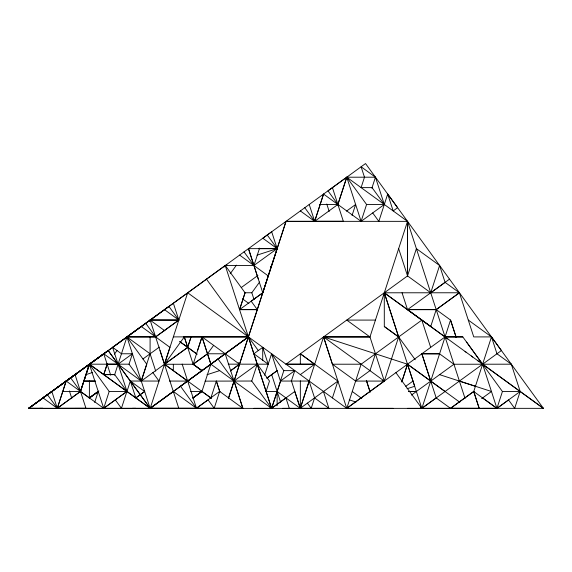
<?xml version="1.0" encoding="UTF-8"?>
<svg xmlns="http://www.w3.org/2000/svg" width="572" height="572" viewBox="0 0 572 572"><rect width="100%" height="100%" fill="white"/><g stroke="black" fill="none" stroke-linecap="round" stroke-linejoin="round"><path stroke-width="0.86" d="M262.712 360.646L262.712 347.34L253.861 353.775L268.189 364.192L228.264 364.157M277.134 405.684L277.134 391.491L280.652 380.752L271.664 408.358L253.932 408.344M300.343 380.83L300.343 408.358L323.559 336.922L369.97 336.929L407.529 221.35L346.761 177.198L327.978 190.841L337.888 204.483L346.768 177.206L375.447 177.198L384.312 204.483L361.104 221.357L323.545 194.058L314.679 221.335L300.336 210.918M300.343 364.2L300.343 353.775L337.888 381.074L332.411 397.933M201.566 370.406L193.136 364.257L201.995 336.908L210.968 364.507M411.44 395.059L430.73 381.088L421.857 353.789L439.589 353.796M39.597 408.337L42.986 408.344L28.607 408.294L103.739 353.768L107.136 364.192L103.761 374.631L114.707 374.61L126.97 391.47L130.337 381.031L159.002 381.059L152.881 372.629M91.077 363.656L89.389 364.2L88.353 365.63L89.389 364.185L109.188 391.448L126.92 391.448L103.711 408.308L66.159 381.016L57.307 408.308L85.957 408.294L75.032 374.574M66.173 381.023L57.293 408.294L42.957 397.862L51.83 391.448L57.293 408.294L80.488 391.434L89.382 364.171L150.164 408.379L248.391 336.915L258.287 350.557M225.175 353.746L242.878 408.301L28.636 408.337L108.165 350.543L150.171 408.301L89.411 364.2L80.488 391.513L88.939 397.633M80.273 392.178L89.404 364.192L107.136 364.192L110.675 375.146M94.673 402.402L98.234 391.448L89.096 398.091M107.136 364.2L103.746 374.61L114.707 374.61M115.315 399.878L121.436 408.308L126.912 391.448L103.711 408.308L109.188 391.448M114.522 375.132L126.948 336.908L141.277 326.49L169.941 347.347L164.45 364.2L211.097 398.076M169.434 381.052L187.688 381.102L164.479 364.257L187.688 347.404L141.277 381.059L129.029 364.185L132.418 353.768L121.464 353.768L112.598 347.318L126.92 336.887M141.227 381.052L150.086 353.782L150.1 336.937M187.68 347.34L191.162 336.593L187.68 347.333L184.198 336.586L193.157 364.264L202.273 370.906M197.562 350.55L201.987 336.922M190.655 391.441L201.973 391.427L192.821 398.062L201.952 391.434L210.839 364.164L271.564 408.315L269.87 407.764M210.868 397.99L216.345 381.131L219.877 391.834M267.253 235.006L271.686 231.789L277.155 248.648L262.762 292.778L251.187 301.201L257.307 309.631L239.582 309.631L245.059 292.771L225.254 265.494L224.21 266.924M244.037 251.859L253.939 265.494L259.574 248.141M219.662 391.42L214.193 408.265L208.072 399.835L196.475 408.244L219.662 391.42L242.85 408.294L150.086 408.265L173.295 391.405L196.496 408.279L182.168 364.085M228.378 398.384L285.993 221.35L407.529 221.35L465.043 398.434M228.571 398.183L239.325 365.072M271.557 408.315L251.744 381.031L257.221 364.178L269.483 381.052L266.102 391.47M264.586 375.268L271.571 353.775L283.819 370.635L294.766 370.635L291.384 381.052M304.776 207.7L314.679 221.335L323.552 194.065M289.303 408.329L285.914 397.912L271.578 408.329L277.055 391.47L265.858 391.498M283.819 370.635L280.43 381.052L309.102 381.059L314.579 397.919L328.9 408.329L323.43 391.477L300.243 408.329L277.134 391.491M337.659 205.219L346.761 177.198L366.581 204.49L361.104 221.35L346.761 177.198M352.066 215.451L355.627 204.49L346.482 211.132M328.9 408.329L300.243 408.315L309.102 381.066M371.886 188.159L375.447 177.198L361.104 166.774L364.486 177.198L361.104 187.623L372.057 187.623L384.312 204.483L366.581 204.49M314.571 397.912L311.189 408.322L307.407 403.11M387.702 194.065L393.178 210.925L397.611 207.7L387.694 194.058L378.836 221.35L372.708 212.92M430.68 347.383L421.821 320.12L361.111 364.214L346.768 408.358L187.673 292.757L150.164 408.401L28.686 408.415L543.4 408.344L365.537 163.556L28.7 408.422L30.373 407.9M375.447 353.796L369.97 370.649L355.634 381.074L332.425 364.214L323.559 336.937L369.955 336.944L346.754 320.084L375.439 320.084M407.514 408.372L421.85 408.365L501.408 350.55L491.484 336.908L473.752 336.915L459.409 292.771L384.334 292.792L398.627 336.958L384.32 381.074L346.754 408.358L323.552 336.929L407.5 364.221L414.679 386.293L407.078 388.731M401.873 381.603L407.5 364.242M401.716 382.067L407.507 364.228L445.059 391.498M398.663 248.627L407.529 275.911L430.73 292.757L439.596 265.494L416.387 248.634L407.529 275.918L286.007 364.214L314.686 364.221L300.343 353.796M473.502 392.22L491.484 336.908L468.282 320.048M393.157 408.358L346.746 408.337L445.08 336.922L462.812 336.915L502.423 391.513L496.946 408.372L482.611 408.372M502.423 391.513L520.148 391.505L514.671 408.365L508.551 399.935L496.946 408.372L421.836 408.329L420.42 407.328M83.934 381.059L89.425 364.221L108.165 350.543L150.129 408.329L248.37 336.915L271.586 408.329L294.759 391.477L300.243 408.337M257.307 309.631L239.582 309.631L245.059 292.771M230.459 370.863L239.561 364.157L248.391 336.915L180.473 386.2L196.496 408.279M286.05 221.378L248.427 336.901L183.769 336.965M125.861 338.345L126.963 336.908L156.435 336.887M114.421 354.139L117.031 350.543M149.092 321.464L150.121 320.041L164.493 309.645L178.829 320.07L155.605 336.922L126.941 336.908L150.129 408.337M186.586 294.265L187.659 292.728M184.298 336.965L164.479 364.242L160.031 350.557M230.194 273.759L236.45 265.143M284.913 222.78L286 221.364M244.73 292.757L251.816 292.757L259.638 281.989M270.585 266.917L271.628 265.479M213.642 345.345L207.514 353.775L225.254 353.782M57.336 387.494L70.606 377.813L80.502 391.434L57.286 408.272L47.39 394.644L42.971 397.89L77.799 372.637M75.039 374.596L66.18 381.045L77.821 372.708M89.425 364.3L103.746 353.868M135.829 397.897L144.659 391.47L130.316 381.045L135.829 397.897L144.659 391.47M127.62 336.372L150.114 320.013L178.829 320.063L173.352 303.203M164.479 309.638L168.912 306.413L178.829 320.07L155.605 336.908L145.717 323.273M43.014 397.99L28.664 408.408L225.275 265.494L254.676 265.487M337.873 204.483L314.664 221.335L343.35 221.343L332.418 187.623M132.418 353.768L118.075 364.185L106.778 364.178L129.029 364.185M253.897 265.487L277.141 248.641L267.26 235.013L262.82 238.231L277.163 248.656L248.477 248.648L262.762 292.778L239.582 309.631M98.255 391.455L89.396 397.897L89.389 381.045M142.943 358.987L150.1 353.782L126.912 336.937L146.761 364.2L141.277 381.059L103.739 353.768M150.15 353.775L159.288 347.132M241.27 287.552L257.915 275.447M89.482 397.826L98.87 391.012M89.847 397.683L98.291 391.563M193.136 364.257L207.472 353.839L193.136 364.257L164.464 364.257M230.452 370.863L239.596 364.221L202.038 336.901L211.011 364.521M242.864 408.301L234.005 381.023L257.221 364.178M277.356 370.513L266.759 378.214L277.42 370.477M294.766 370.635L280.43 381.052L271.571 353.775M300.343 374.617L314.686 364.207L286.007 364.2M402.052 292.785L407.536 309.645L449.513 279.129M430.737 292.778L445.073 282.346L439.603 265.494M445.073 282.346L459.416 292.771L436.207 309.624L430.723 326.505L407.529 309.624L436.193 309.638L407.529 309.645M323.445 391.563L337.895 381.074M459.409 292.771L436.214 309.624L450.55 320.034L456.199 337.394L450.543 320.034L421.871 408.372L395.917 372.651M405.813 386.286L412.991 381.081M430.737 381.095L453.925 364.25L511.318 364.192L520.184 391.47M520.148 391.513L496.946 408.372L473.716 391.498L450.514 408.344L436.179 397.919L421.836 408.329L384.32 292.807L543.4 408.344M481.631 398.634L491.47 391.484L439.31 374.553M75.068 374.631L89.425 364.221M192.821 398.062L201.959 391.427M473.716 391.498L450.514 408.322L479.193 408.351L473.716 391.498L479.193 408.351M248.477 248.648L258.351 279.136M226.898 264.943L225.225 265.487L271.578 408.329M257.014 255.148L277.098 248.627L258.844 248.627M66.173 381.059L67.861 380.487M85.585 374.731L92.342 372.536M28.6 408.365L30.309 407.764L28.679 408.394M187.63 381.009L189.318 380.466M207.035 374.71L219.698 370.606M348.419 407.793L346.754 408.365L348.455 407.843M319.641 204.476L337.888 204.483M285.993 221.335L343.35 221.343M178.829 320.07L150.121 320.027L178.764 408.258M173.359 336.887L248.427 336.901L206.463 279.122M445.08 336.915L462.812 336.915M332.425 364.214L361.111 364.214M94.838 381.052L83.541 381.052L95.624 381.066M205.048 381.138L251.744 381.031M355.634 381.074L384.305 381.081L369.97 336.929M62.255 391.427L80.502 391.434M282.604 408.344L300.343 408.358L291.241 380.344M132.425 408.322L135.807 408.322M75.075 408.408L103.768 408.429M459.395 381.074L475.432 386.279M382.618 380.53L384.305 381.081L323.559 336.937M349.277 399.864L356.034 402.059M186.007 380.509L187.688 381.102M496.975 353.768L511.318 364.192M447.812 338.996L384.277 292.828L384.312 326.526L398.648 336.944M465.05 351.394L466.402 352.495M471.378 355.991L472.729 357.092M477.706 360.589L479.057 361.69M480.523 362.627L543.35 408.365M453.925 364.25L439.589 353.832L421.857 353.789L436.207 397.955M384.312 326.526L398.655 336.944L415.215 359.731M482.611 397.955L496.946 408.372L482.604 364.221L466.595 342.099M407.514 364.214L459.831 402.238M239.604 255.076L268.254 275.926M242.535 298.891L248.87 303.482M352.338 391.57L361.726 398.391M179.801 341.613L197.183 354.225M150.1 320.091L164.865 330.816M179.808 341.663L196.825 353.982M193.143 364.178L201.58 370.298M201.33 391.005L211.44 398.348M238.517 362.727L239.561 364.157M218.003 358.951L234.027 381.023M491.484 336.908L496.968 353.768M326.769 203.989L329.186 211.433M366.473 380.752L369.962 391.498M309.209 204.483L314.686 221.343M366.337 380.351L370.198 392.235M251.816 292.757L254.018 299.499M271.686 374.631L280.688 402.445M262.712 347.34L268.189 364.192M216.359 381.038L219.834 391.884M150.086 353.782L155.72 371.128M112.598 347.318L126.97 391.462M89.368 364.164L103.711 408.308M69.391 390.948L71.807 398.384M173.345 364.428L173.345 370.642M416.359 391.477L408.387 391.477L416.366 391.484M407.529 275.918L407.514 221.364L407.529 275.911"/></g></svg>
